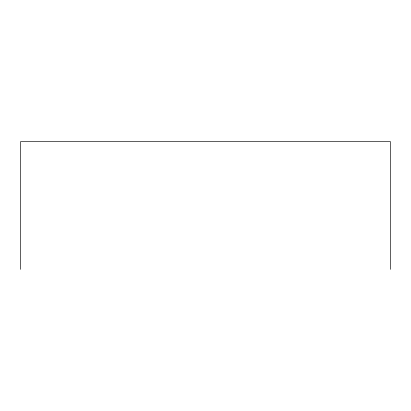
<?xml version="1.0" encoding="UTF-8"?>
<svg xmlns="http://www.w3.org/2000/svg" width="411" height="411" viewBox="0 0 411 411"><rect width="100%" height="100%" fill="white"/><g stroke="black" fill="none" stroke-linecap="round" stroke-linejoin="round"><path stroke-width="0.62" d="M390.45 269.364L390.45 141.636L20.55 141.636L20.55 269.364"/></g></svg>
